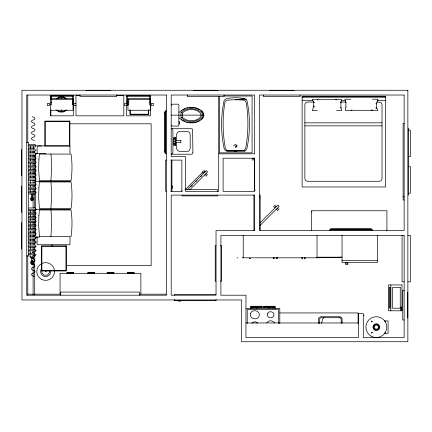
<?xml version="1.0" encoding="UTF-8"?>
<svg xmlns="http://www.w3.org/2000/svg" width="432" height="432" viewBox="0 0 432 432"><rect width="100%" height="100%" fill="white"/><g stroke="black" fill="none" stroke-linecap="round" stroke-linejoin="round"><path stroke-width="0.65" d="M50.949 180.716L51.732 164.722L50.949 154.073M50.949 208.591L51.732 192.596L50.949 181.948M50.949 236.639L51.732 220.644L50.949 209.995M313.756 101.693L313.686 106.591L312.25 110.538L317.304 110.538M37.13 237.314L37.071 244.193L37.13 244.593L37.687 244.593M336.582 110.538L341.793 110.538L340.934 107.131L340.934 102.865L341.496 99.457L312.25 99.457L313.837 102.46M350.757 99.225L344.898 99.225L345.87 102.632L345.87 106.904L345.238 110.306L378.108 110.306L376.321 107.66M321.559 323.368L322.666 318.892L324.059 317.709M32.6 194.26L32.373 199.638L31.747 199.789L31.352 199.028L31.579 198.11M32.2 261.625L32.6 262.37L32.373 263.266L31.747 263.412L31.352 262.667L31.579 261.77M233.836 145.989L234.047 145.255L235.397 144.52L236.752 145.255L236.963 145.989L236.752 146.723L235.397 147.458L235.397 145.989L236.963 145.989M376.418 108.184L376.493 103.637L378.108 99.225L372.427 99.225M340.648 108.054L340.934 107.131M202.808 117.445L203.369 115.706M178.875 112.147L179.642 112.147C185.441 105.732 197.165 105.732 202.959 112.147L203.92 115.128L202.959 118.109C197.165 124.524 185.441 124.524 179.642 118.109L178.875 118.109M41.429 268.434L40.43 271.496L41.429 274.558L44.032 276.453L47.255 276.453L49.864 274.558L50.857 271.496M33.253 199.303L32.373 200.81L31.099 200.383L30.699 198.445L31.574 196.938M33.253 262.937L32.373 264.411L31.099 263.99L30.699 262.1L31.574 260.626M314.167 106.931L313.686 106.591L313.967 106.088M345.87 102.632L346.189 102.13M385.382 332.348L384.577 333.391L388.082 333.391L388.082 320.879L384.577 320.879L385.382 321.921M28.998 144.347L34.987 144.347L36.018 145.681L34.987 147.015L28.998 147.015M28.998 152.69L34.987 152.69L36.018 154.024L34.987 155.358L28.998 155.358M28.998 156.859L34.987 156.859L36.018 158.193L34.987 159.527L28.998 159.527M28.998 161.028L34.987 161.028L36.018 162.362L34.987 163.696L28.998 163.696M28.998 165.202L34.987 165.202L36.018 166.536L34.987 167.87L28.998 167.87M28.998 169.371L34.987 169.371L36.018 170.705L34.987 172.039L28.998 172.039M28.998 173.54L34.987 173.54L36.018 174.874L34.987 176.207L28.998 176.207M28.998 177.714L34.987 177.714L36.018 179.048L34.987 180.382L28.998 180.382M28.998 182.925L34.987 182.925L36.018 184.259L34.987 185.593L28.998 185.593M28.998 187.094L34.987 187.094L36.018 188.428L34.987 189.761L28.998 189.761M33.793 191.268L34.987 191.268L36.018 192.596L34.987 193.93L33.793 193.93M28.998 207.949L34.987 207.949L36.018 209.282L34.987 210.616L28.998 210.616M28.998 212.117L34.987 212.117L36.018 213.451L34.987 214.785L28.998 214.785M28.998 216.286L34.987 216.286L36.018 217.62L34.987 218.954L28.998 218.954M28.998 219.996L34.987 219.996L36.018 221.33L34.987 222.664L28.998 222.664M28.998 224.165L34.987 224.165L36.018 225.499L34.987 226.832L28.998 226.832M28.998 228.339L34.987 228.339L36.018 229.673L34.987 231.007L28.998 231.007M28.998 232.508L34.987 232.508L36.018 233.842L34.987 235.175L28.998 235.175M28.998 236.677L34.987 236.677L36.018 238.01L34.987 239.344L28.998 239.344M28.998 240.851L34.987 240.851L36.018 242.185L34.987 243.518L28.998 243.518M28.998 245.02L34.987 245.02L36.018 246.353L34.987 247.687L28.998 247.687M28.998 249.188L34.987 249.188L36.018 250.522L34.987 251.856L31.973 251.856M336.037 99.792L336.301 99.457L335.534 99.587M329.621 230.564L330.156 229.235L371.866 229.235L372.4 230.564M251.91 323.357C253.174 321.305 256.505 321.305 257.774 323.357M266.787 322.747C268.537 320.058 272.981 320.15 274.601 322.925M31.72 197.111L30.942 198.445L30.969 199.379L31.828 200.583L32.427 200.54L32.929 200.038L33.172 198.277L32.254 196.884M171.196 105.224L172.238 104.182L178.227 104.182L178.875 105.224L178.875 125.032L178.227 126.074L172.238 126.074L171.196 125.032M201.96 172.514L203.758 170.721M185.425 189.475L202.365 172.535M202.846 173.399L204.638 171.607M187.034 189.945L206.329 170.651L207.619 171.941L189.74 189.826M190.836 186.64L192.256 185.22M196.052 181.424L196.997 180.479M200.794 176.683L201.744 175.738M204.887 175.414L206.68 173.615M205.772 176.299L207.565 174.501M273.488 206.933L275.287 205.135M274.374 207.819L276.167 206.021M259.978 222.95L277.857 205.07L279.148 206.361L259.853 225.655M276.415 209.833L278.208 208.035M277.301 210.719L279.094 208.921M181.246 111.029L182.169 110.106M31.72 260.798L30.942 262.1L30.969 263.007L31.828 264.19L32.427 264.146L32.929 263.65L33.172 261.932L32.254 260.577M376.18 103.939L376.493 103.637L375.948 103.55M180.97 112.73C186.257 107.249 196.598 107.314 201.803 112.887L202.527 115.128L201.803 117.369C196.598 122.942 186.257 123.007 180.97 117.526L180.97 112.73L182.369 113.038C186.97 108.275 195.966 108.329 200.497 113.179L201.128 115.128L200.497 117.077C195.966 121.927 186.97 121.981 182.369 117.218L182.369 113.038M200.853 119.659L202.624 118.022M166.439 110.738L165.11 111.272L165.11 152.982L166.439 153.517M56.516 98.572L59.438 96.887L63.488 96.887L66.409 98.572M56.765 98.863L59.54 97.259L63.385 97.259L66.161 98.863M66.161 110.009L63.385 111.613L59.54 111.613L56.765 110.009M66.992 109.966L63.488 111.991L59.438 111.991L55.933 109.966M376.126 108.119L376.493 107.908L375.759 107.962M244.831 150.962L245.759 150.471L246.845 148.786A114.199 114.199 0 0 0 247.028 100.921C246.499 98.577 243.626 98.431 241.704 98.134A46.694 46.694 0 0 0 226.444 98.615L224.332 100.116L224.03 100.921A114.199 114.199 0 0 0 224.213 148.786L225.299 150.471L227.275 151.135L244.831 150.962L226.228 150.962M183.319 109.593L185.047 108.821M196.56 121.878L199.4 120.706M37.687 145.967L45.328 145.816M351.934 110.025L351.07 110.306L351.373 110.23M313.686 106.591L314.318 106.418M180.97 117.526L182.369 117.218M186.613 108.14L187.952 107.978M189.292 107.816L193.309 107.816M193.309 122.44L189.292 122.44M194.648 122.278L195.993 122.11M244.723 98.653L235.397 99.76A76.178 76.14 0 0 0 227.583 100.143L225.752 100.942L224.824 102.632A136.237 136.172 0 0 0 225.347 148.246L226.411 149.996L228.431 150.687L242.627 150.687L244.647 149.996L245.711 148.246A136.237 136.172 0 0 0 246.235 102.632L245.306 100.942L243.475 100.143A81.329 81.292 0 0 0 235.397 99.76L246.186 99.425M37.411 153.506L36.207 153.544L45.722 153.544L45.922 153.949M242.617 257.191L242.617 257.807L317.023 257.807L342.047 257.191L317.023 257.191M85.973 90.337L110.581 90.337M193.358 90.337L217.966 90.337M269.465 90.337L294.073 90.337M80.023 95.305L75.978 95.305L75.978 115.825L123.833 115.825L123.833 95.305L116.419 95.305M127.969 95.305L150.547 95.305L150.547 115.825L126.668 115.825L126.668 95.418L150.547 95.418M73.273 95.418L50.857 95.418L50.857 98.707M224.154 96.007L252.077 96.007L252.077 152.847L219.499 152.847L219.499 96.676M302.13 96.347L385.538 96.347M50.857 96.682L73.273 96.682M126.668 96.682L150.547 96.682M302.13 97.216L385.538 97.205M50.695 98.545L73.111 98.545L73.111 110.273L50.695 110.273M50.695 99.322L73.111 99.322M127.969 99.322L150.385 99.322M302.13 100.435L312.892 100.435M341.145 100.435L345.179 100.435M377.465 100.435L385.538 100.435M126.668 102.044L127.499 102.044M313.546 102.038L307.498 102.038L306.185 102.395L305.219 103.356L304.868 104.674L304.868 178.643L305.219 179.96L306.185 180.922L307.498 181.278L379.388 181.278L380.7 180.922L381.667 179.96L382.018 178.643L382.018 104.674L381.667 103.356L380.7 102.395L376.699 102.038M340.421 102.038L345.794 102.038M50.695 102.632L51.478 102.632M72.328 102.632L73.111 102.632M127.969 102.632L128.752 102.632M149.607 102.632L150.385 102.632M75.978 103.513L73.926 103.513L73.926 105.565L75.978 105.565M126.668 103.513L124.616 103.513L124.616 105.565L127.499 105.548M50.695 104.798L51.478 104.798L51.478 99.322M73.111 104.798L72.328 104.798L72.328 99.322M127.969 104.798L128.752 104.798L128.752 99.322M150.385 104.798L149.607 104.798L149.607 99.322M165.11 112.077L164.452 112.077L164.452 152.177L165.11 152.177M164.452 112.876L165.11 112.876M130.075 114.275L148.711 114.313L148.711 110.036M171.196 115.128L203.92 115.128M178.875 121.813L179.528 121.813L179.528 123.898L178.875 123.898M304.868 122.845L382.018 122.845M404.147 123.374L403.105 123.374L403.105 200.005L404.147 200.005M69.617 123.811L151.141 123.811L151.141 265.604L66.247 265.604M304.868 125.842L382.018 125.842M408.316 130.151L410.4 130.151L410.4 156.67L408.316 156.67M26.735 142.501L28.442 142.501L28.442 255.944L26.735 255.944M28.485 145.681L36.018 145.681M28.998 148.522L33.793 148.522M33.102 148.538L34.711 148.538M28.485 149.855L36.018 149.855L34.987 151.189L28.998 151.189M164.452 151.378L165.11 151.378M218.716 153.83L254.686 153.83L254.686 95.029L171.196 95.029L171.196 156.541L185.425 156.541L185.425 191.381L218.716 191.381L218.716 96.363M28.485 154.024L36.018 154.024M28.485 158.193L36.018 158.193M166.439 160.105L165.656 160.105L165.656 191.381L166.439 191.381M170.694 160.105L181.856 160.105L181.856 191.381M254.351 160.915L254.869 160.915M28.485 162.362L36.018 162.362M28.485 166.536L36.018 166.536M408.316 166.709L410.4 166.709L410.4 193.228L408.316 193.228M254.351 170.3L254.869 170.3M28.485 170.705L36.018 170.705M28.485 174.874L36.018 174.874M254.351 176.553L254.869 176.553M28.485 179.048L36.018 179.048M35.71 181.321L70.416 181.321M28.485 184.259L36.018 184.259M254.351 185.938L254.869 185.938M28.485 188.428L36.018 188.428M184.804 189.643L217.577 189.643L217.577 191.468M254.351 190.107L255.307 190.107M181.856 190.237L182.126 190.237M28.998 191.268L30.461 191.268M33.642 191.365L30.31 191.365L30.31 189.34M170.694 191.381L182.126 191.381M28.485 192.596L36.018 192.596M30.31 193.865L33.642 193.865M28.998 193.93L30.461 193.93M30.92 194.26L33.232 194.26M259.562 195.113L260.161 195.113L260.161 230.564M403.105 196.879L404.147 196.879M259.562 197.197L260.161 197.197M28.485 209.282L36.018 209.282M35.71 209.304L70.416 209.304M311.386 211.793L311.985 211.793M28.485 213.451L36.018 213.451M28.485 217.62L36.018 217.62M28.485 221.33L36.018 221.33M28.485 225.499L36.018 225.499M259.562 228.479L260.161 228.479M28.485 229.673L36.018 229.673M329.621 229.9L372.4 229.9M28.485 233.842L36.018 233.842M407.9 235.44L410.4 235.44L410.4 281.831L407.9 281.831M39.917 237.017L36.207 237.017L37.411 237.049M28.485 238.01L36.018 238.01M28.485 242.185L36.018 242.185M38.135 244.739L69.541 244.739L69.979 244.593L69.979 237.314M216.027 245.727L215.244 245.727L215.244 281.178L216.027 281.178M220.282 245.727L221.503 245.727L221.503 281.178L220.282 281.178M28.485 246.353L36.018 246.353M28.485 250.522L36.018 250.522M28.998 251.856L30.461 251.856M28.998 253.357L31.973 253.357M28.485 254.691L36.018 254.691L34.987 256.025L33.793 256.025M28.998 256.025L30.461 256.025M33.642 257.629L30.31 257.629L30.31 255.798M237.017 257.807L237.67 257.807M30.92 258.012L33.232 258.012M249.426 258.217L250.225 258.217M273.38 258.352L273.991 258.352M302.027 258.352L302.513 258.352M304.522 258.352L305.003 258.352M249.426 258.422L250.225 258.422M342.047 260.458L377.492 260.458M345.676 263.066L347.825 263.066M73.672 272.819L66.922 272.781L66.922 273.305M94.619 272.819L87.869 272.781L87.869 273.305M66.922 272.894L73.672 272.911M87.869 272.894L94.619 272.911M107.152 272.911L113.908 272.894M127.391 272.911L134.141 272.894M66.922 273.035L73.672 273.035M87.869 273.035L94.619 273.035M107.152 273.035L113.908 273.035M127.391 273.035L134.141 273.035M404.147 281.831L402.057 281.831L402.057 235.44M404.147 290.272L402.759 290.272L402.759 320.004L404.147 320.004M27.778 294.16L33.161 294.16M34.506 294.16L60.761 294.16M139.514 294.16L166.439 294.16M216.027 294.419L174.323 294.419L174.323 295.202M178.276 301.142L180.819 301.142M261.878 306.936L251.176 306.936L251.176 307.719L261.878 307.719M263.882 306.936L274.585 306.936L274.585 307.719L263.882 307.719M251.035 307.849L251.867 307.849L251.867 307.325L252.455 307.325L252.455 307.849L253.287 307.849M255.55 307.849L256.484 307.849M257.796 307.849L256.862 307.849L256.862 307.325M267.959 307.849L268.79 307.849L268.79 307.325L269.379 307.325L269.379 307.849L270.211 307.849M272.468 307.849L273.305 307.849L273.305 307.325L273.888 307.325L273.888 307.849L274.725 307.849M245.954 308.367L279.801 308.367L279.801 323.584M279.801 312.935L358.074 312.935L358.074 323.584M363.631 315.193L364.284 315.193M340.238 317.709L320.9 317.709L319.507 318.892L319.507 323.606M245.954 322.963L358.43 322.963M314.015 102.325L313.686 102.319L314.339 102.643M194.648 107.978L195.993 108.14M186.613 122.11L187.952 122.278M371.299 110.009L372.271 110.306L371.677 109.976M339.773 317.709L341.167 318.892L341.167 323.498M32.125 116.678L34.252 117.455L35.03 118.508L34.252 119.561L32.125 120.339L31.347 121.392L32.125 122.44L34.252 123.217L35.03 124.27L34.252 125.323L32.125 126.101L31.347 127.154L32.125 128.201L34.252 128.979L35.03 130.032L34.252 131.085L32.125 131.863L31.347 132.916L32.125 133.963L34.252 134.746L35.03 135.794L34.252 136.847L32.125 137.624L31.347 138.677L32.125 139.725L34.252 140.508M32.125 252.558L34.252 253.336L35.03 254.389L34.252 255.442L32.125 256.219L31.347 257.267L32.125 258.32L34.252 259.097L35.03 260.15L34.252 261.203L32.125 261.981L31.347 263.029L32.125 264.082L34.252 264.859L35.03 265.912L34.252 266.965L32.125 267.743L31.347 268.79L32.125 269.843L34.252 270.621L35.03 271.674L34.252 272.727L32.125 273.505L31.347 274.558L32.125 275.605L34.252 276.383M196.56 108.378L199.4 109.55M183.319 120.663L185.047 121.435M32.314 260.755L32.848 261.171M345.87 106.904L346.189 107.152M32.314 197.068L32.848 197.494M200.853 110.597L202.624 112.234M181.246 119.227L182.169 120.15M204.244 170.651L205.535 171.941M317.444 99.457L317.974 100.202M340.648 102.416L340.934 102.865M32.2 197.959L32.6 198.72M202.808 112.811L203.369 114.55M41.342 146.405L41.278 145.967L37.13 145.967L37.13 153.241M49.28 270.556L49.297 272.997L47.147 275.168L44.096 275.184L41.931 273.035L41.915 270.594M408.316 128.066L408.316 195.313M407.786 292.21L407.786 318.065M407.614 293.501L407.614 316.769M390.868 284.942L390.868 310.797M386.921 230.564L386.921 210.762L311.386 210.751L311.386 230.564M377.492 235.44L377.492 262.548L342.047 262.548L342.047 235.44M371.066 229.235L371.066 228.571L330.961 228.571L330.961 229.235M358.684 315.193L358.684 315.808M347.825 262.548L347.825 264.632L345.676 264.632L345.676 262.548M342.209 323.087L341.944 318.092L341.118 317.18L339.984 316.726L320.728 316.726L318.935 317.731L318.465 318.67L318.465 323.266M317.023 235.44L317.023 257.807M305.181 257.807L304.344 257.807M305.003 257.893L305.003 258.763L304.522 258.763L304.522 257.893M302.686 257.807L301.855 257.807M302.513 257.893L302.513 258.763L302.027 258.763L302.027 257.893M300.11 95.029L300.11 96.59L263.428 96.59L263.428 95.029M278.532 323.492L278.532 309.544L247.223 309.544L247.223 323.492M277.393 257.807L276.329 257.807M277.166 257.893L277.166 258.763L276.556 258.763L276.556 257.893M275.292 308.367L275.292 306.283L250.468 306.283L250.468 308.367M274.217 257.807L273.154 257.807M273.991 257.893L273.991 258.763L273.38 258.763L273.38 257.893M264.233 306.283L264.227 307.325L261.527 307.325L261.527 306.283M257.067 307.849L257.067 307.325L256.279 307.325L256.279 307.849M254.351 157.961L254.351 190.237M253.903 195.113L253.903 230.564M253.309 158.134L253.309 160.223M252.266 158.134L252.266 160.223M243.221 235.44L243.221 257.807M224.003 95.029L224.003 96.59L187.321 96.59L187.321 95.029M217.577 195.113L217.577 195.896L182.126 195.896L182.126 195.113M216.027 299.457L216.027 300.677L174.323 300.677L174.323 299.457M176.618 140.816C177.039 138.094 174.955 132.052 179.329 131.539L187.461 131.539L188.816 131.917L189.81 132.953L190.172 134.374L190.172 148.554L189.378 150.557L188.163 151.292L179.329 151.389C174.955 150.876 177.039 144.828 176.618 142.106M172.379 185.776L172.379 188.498M171.909 160.105L171.909 191.381M171.196 160.105L171.196 191.381M165.775 110.738L165.775 153.517M149.715 96.682L149.715 98.696M148.64 109.69L148.64 114.232L130.135 114.232L130.135 109.69M140.87 294.16L140.87 273.305L60.07 273.305L60.07 294.16M139.682 295.202L139.682 292.075L60.448 292.075L60.448 295.202M134.141 273.305L134.141 272.781L127.391 272.781L127.391 273.305M130.075 110.036L130.075 114.313M127.499 96.682L127.499 105.608M116.618 95.029L116.618 96.59L79.936 96.59L79.936 95.029M113.908 273.305L113.908 272.781L107.152 272.781L107.152 273.305M94.619 272.781L94.619 273.305M73.672 272.781L73.672 273.305M72.49 96.682L72.49 98.696M69.979 145.967L69.979 153.241M61.463 96.887L61.463 98.566M61.463 109.658L61.463 111.991M52.094 244.771L52.094 246.116M51.635 96.682L51.635 98.696M50.857 109.901L50.857 115.825M35.71 154.505L35.71 236.05M34.711 151.232L34.711 152.582M34.711 155.277L34.711 157.297M34.711 159.322L34.711 161.341M34.711 163.361L34.711 165.386M34.711 168.08L34.711 169.425M34.711 171.45L34.711 174.145M34.711 176.164L34.711 177.514M34.711 180.209L34.711 182.903M34.711 185.598L34.711 186.943M34.711 189.637L34.711 191.662M34.711 193.682L34.711 207.83M34.711 210.524L34.711 212.549M34.711 214.569L34.711 216.589M34.711 218.614L34.711 219.958M34.711 221.983L34.711 224.678M34.711 226.697L34.711 228.717M34.711 230.742L34.711 232.762M34.711 234.781L34.711 236.801M34.711 238.826L34.711 241.52M34.711 243.54L34.711 244.89M34.711 247.585L34.711 249.604M34.711 251.624L34.711 253.649M34.711 255.668L34.711 294.748L33.102 294.748L33.102 255.668M33.642 146.367L33.642 149.051M33.102 151.232L33.102 152.582M33.102 155.277L33.102 157.297M33.102 159.322L33.102 161.341M33.102 163.361L33.102 165.386M33.102 168.08L33.102 169.425M33.102 171.45L33.102 174.145M33.102 176.164L33.102 177.514M33.102 180.209L33.102 182.903M33.102 185.598L33.102 186.943M33.102 189.637L33.102 191.662M33.102 193.682L33.102 207.83M33.102 210.524L33.102 212.549M33.102 214.569L33.102 216.589M33.102 218.614L33.102 219.958M33.102 221.983L33.102 224.678M33.102 226.697L33.102 228.717M33.102 230.742L33.102 232.762M33.102 234.781L33.102 236.801M33.102 238.826L33.102 241.52M33.102 243.54L33.102 244.89M33.102 247.585L33.102 249.604M33.102 251.624L33.102 253.649M31.352 194.26L31.352 199.028M31.352 258.012L31.352 262.667M30.31 146.367L30.31 149.051M30.31 150.898L30.31 152.923M30.31 155.093L30.31 157.113M30.31 158.992L30.31 161.141M30.31 163.712L30.31 165.17M30.31 167.762L30.31 169.873M30.31 171.806L30.31 173.902M30.31 175.851L30.31 177.93M30.31 180.571L30.31 183.271M30.31 185.296L30.31 187.331M30.31 210.503L30.31 212.609M30.31 214.402L30.31 216.599M30.31 218.592L30.31 220.417M30.31 222.421L30.31 224.581M30.31 226.433L30.31 228.571M30.31 231.115L30.31 232.567M30.31 234.56L30.31 237.222M30.31 239.139L30.31 241.213M30.31 243.151L30.31 245.203M30.31 247.163L30.31 249.199M30.31 251.84L30.31 253.19M27.778 95.029L27.778 142.792M27.778 255.814L27.778 295.202M21.6 149.407L21.6 175.927M21.6 185.965L21.6 212.485M21.6 222.518L21.6 249.037M180.873 140.281L180.862 142.727L174.339 141.928L174.339 140.989L180.873 140.281M372.244 321.278L371.866 322.002L371.245 321.473L371.898 320.981L372.244 321.278M372.244 332.554L371.86 333.272L371.423 333.153L371.461 332.338L372.244 332.554M38.912 159.386L38.653 170.062L39.436 180.716L71.032 180.716C72.317 171.893 72.317 162.896 71.032 154.073L39.436 154.073L38.912 159.386M38.912 187.261L38.653 197.937L39.436 208.591L71.032 208.591C72.317 199.768 72.317 190.771 71.032 181.948L39.436 181.948L38.912 187.261M38.912 215.314L38.653 225.99L39.436 236.639L71.032 236.639C72.317 227.815 72.317 218.819 71.032 209.995L39.436 209.995L38.912 215.314M250.479 313.675C248.978 318.989 257.839 320.998 259.2 315.835C260.701 310.522 251.84 308.513 250.479 313.675M267.365 313.945C266.242 317.93 272.884 319.437 273.904 315.565C275.033 311.58 268.385 310.073 267.365 313.945M192.883 152.804L192.321 153.954L191.527 154.224L171.196 154.224L172.487 153.689L172.903 152.804L172.903 130.118L172.114 128.925L171.196 128.704L191.527 128.704L192.623 129.287L192.883 152.804M373.329 325.431L372.908 327.532L373.799 329.481L375.662 330.534L377.795 330.291L379.372 328.838L379.793 326.738L378.902 324.788L377.039 323.735L374.906 323.984L373.329 325.431M373.896 325.75L373.55 327.461L374.274 329.044L375.791 329.897L377.525 329.697L378.805 328.52L379.15 326.813L378.427 325.226L376.909 324.373L375.176 324.572L373.896 325.75M374.533 326.111L374.279 327.375L374.814 328.547L375.937 329.179L377.217 329.033L378.167 328.158L378.421 326.894L377.887 325.723L376.763 325.091L375.484 325.242L374.533 326.111M46.019 271.388L45.862 271.82L45.403 271.804L45.279 271.361L45.657 271.107L46.019 271.388M174.128 138.154L174.128 139.277L175.208 139.277L175.208 138.154L174.128 138.154M174.128 143.645L174.128 144.774L175.208 144.774L175.208 143.645L174.128 143.645M45.506 271.264L45.7 271.723L45.506 271.264M175.684 137.209L173.653 137.776L173.653 145.147L175.684 145.714L175.684 137.209M234.338 150.876L233.971 150.887L237.006 150.898L234.338 150.876M407.862 90.266L21.973 90.266L21.973 299.959L241.655 299.959L241.655 341.734L407.862 341.734L407.862 90.266M166.439 95.029L26.735 95.029L26.735 295.202L166.439 295.202L166.439 95.029M404.147 95.029L259.562 95.029L259.562 230.564L404.147 230.564L404.147 95.029M73.273 95.305L50.695 95.305L50.695 115.825L73.273 115.825L73.273 95.305M385.538 96.266L302.13 96.266L302.13 186.97L385.538 186.97L385.538 96.266M150.385 98.545L127.969 98.545L127.969 110.273L150.385 110.273L150.385 98.545M49.394 103.513L47.342 103.513L47.342 105.565L49.394 105.565L49.394 103.513M153.252 103.513L151.2 103.513L151.2 105.565L153.252 105.565L153.252 103.513M69.876 121.095L44.777 121.095L44.777 146.194L69.876 146.194L69.876 121.095M69.358 121.613L45.295 121.613L45.295 145.676L69.358 145.676L69.358 121.613M254.686 158.225L223.112 158.225L223.112 191.381L254.686 191.381L254.686 158.225M254.686 195.113L171.196 195.113L171.196 295.202L216.027 295.202L216.027 230.564L254.686 230.564L254.686 195.113M404.147 235.44L220.903 235.44L220.903 295.202L245.954 295.202L245.954 337.559L358.43 337.559L358.43 313.583L363.296 313.583L363.296 337.559L404.147 337.559L404.147 235.44M66.442 245.862L41.337 245.862L41.337 270.967L66.442 270.967L66.442 245.862M65.918 246.386L41.861 246.386L41.861 270.443L65.918 270.443L65.918 246.386M401.96 284.942L388.53 284.942L388.53 310.797L401.96 310.797L401.96 284.942M390.128 287.528L389.248 287.528L389.248 308.21L390.128 308.21L390.128 287.528M400.248 287.528L392.531 287.528L392.531 308.21L400.248 308.21L400.248 287.528M401.355 307.044L400.658 307.044L400.658 310.198L401.355 310.198L401.355 307.044M41.213 279.169A8.861 8.861 0 0 0 54.508 271.496A8.861 8.861 0 0 0 41.213 263.822A8.861 8.861 0 0 0 41.213 279.169M371.137 336.166A10.427 10.427 0 0 0 386.775 327.137A10.427 10.427 0 0 0 371.137 318.109A10.427 10.427 0 0 0 371.137 336.166"/></g></svg>
